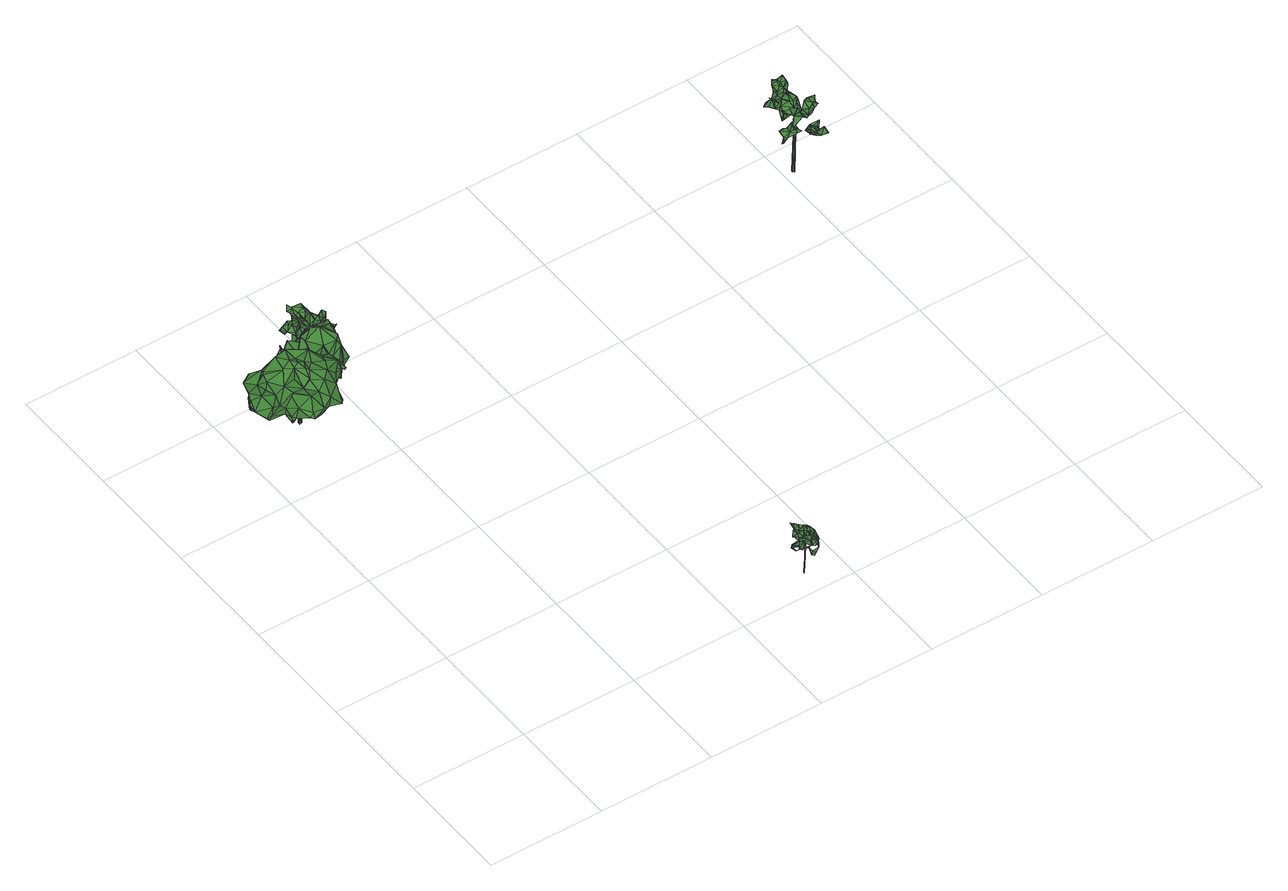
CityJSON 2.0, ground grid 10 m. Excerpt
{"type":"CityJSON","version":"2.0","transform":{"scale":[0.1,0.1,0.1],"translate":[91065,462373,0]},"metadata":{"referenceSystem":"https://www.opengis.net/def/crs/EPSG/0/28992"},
"CityObjects":{
"tree1":{"type":"SolitaryVegetationObject","attributes":{"gtid":88,"crown_width_m":7.87,"crown_median_z":5.13,"trunk_H_m":4.74,"trunk_DBH_m":0.287,"trunk_radius_m":0.144,"trunk_base_height_m":0.39,"original_gtid":"89"},"geometry":[{"type":"Solid","lod":"3","boundaries":[[[[0,1,2]],[[3,4,5]],[[3,5,6]],[[4,3,7]],[[8,9,10]],[[11,12,13]],[[14,15,16]],[[17,18,10]],[[19,20,21]],[[22,23,24]],[[25,26,27]],[[28,29,30]],[[31,32,33]],[[34,35,36]],[[6,37,14]],[[30,13,38]],[[17,39,18]],[[40,41,42]],[[40,42,43]],[[44,45,46]],[[47,48,49]],[[32,50,51]],[[52,0,53]],[[52,54,0]],[[55,5,4]],[[56,57,45]],[[48,58,49]],[[43,42,59]],[[43,59,24]],[[60,61,62]],[[35,63,64]],[[65,66,67]],[[68,39,69]],[[69,70,68]],[[29,28,71]],[[25,27,50]],[[72,26,73]],[[74,75,76]],[[77,63,78]],[[79,63,77]],[[80,62,61]],[[81,57,56]],[[78,63,35]],[[64,82,83]],[[63,82,64]],[[84,85,21]],[[59,22,24]],[[31,33,86]],[[87,61,60]],[[88,9,89]],[[4,34,36]],[[28,81,90]],[[91,81,56]],[[15,92,16]],[[93,68,94]],[[95,77,96]],[[54,97,0]],[[6,14,3]],[[63,98,82]],[[50,27,99]],[[87,100,61]],[[101,102,75]],[[25,86,103]],[[104,16,92]],[[13,105,106]],[[28,30,81]],[[81,30,107]],[[108,109,110]],[[25,111,26]],[[112,52,94]],[[7,34,4]],[[27,72,102]],[[27,102,99]],[[113,19,21]],[[114,65,67]],[[22,59,115]],[[116,39,17]],[[2,1,117]],[[118,117,119]],[[120,41,40]],[[121,78,34]],[[122,123,117]],[[74,124,125]],[[126,124,74]],[[32,31,50]],[[93,53,127]],[[128,129,130]],[[128,130,97]],[[53,2,131]],[[122,132,133]],[[98,134,82]],[[135,82,134]],[[136,137,33]],[[138,137,136]],[[108,111,109]],[[139,140,141]],[[142,116,143]],[[62,144,145]],[[80,144,62]],[[146,44,58]],[[105,147,148]],[[149,150,5]],[[72,27,26]],[[30,38,107]],[[31,86,50]],[[42,115,59]],[[63,77,98]],[[38,13,106]],[[117,113,119]],[[98,148,134]],[[118,122,117]],[[117,123,151]],[[152,95,96]],[[115,153,151]],[[49,154,47]],[[80,132,144]],[[25,103,109]],[[155,139,149]],[[156,157,73]],[[158,159,119]],[[18,160,23]],[[19,161,130]],[[54,162,138]],[[163,147,105]],[[164,165,71]],[[45,166,56]],[[29,165,30]],[[13,30,165]],[[9,167,10]],[[11,13,168]],[[73,157,169]],[[170,171,172]],[[173,75,102]],[[119,174,145]],[[120,175,93]],[[39,93,175]],[[104,74,176]],[[173,102,177]],[[68,112,94]],[[116,142,69]],[[178,37,6]],[[113,158,119]],[[70,112,68]],[[49,46,179]],[[49,179,152]],[[29,71,165]],[[180,101,75]],[[180,99,101]],[[12,114,67]],[[142,143,181]],[[180,74,182]],[[79,183,154]],[[149,139,184]],[[185,66,65]],[[21,178,6]],[[8,10,23]],[[112,54,52]],[[66,134,67]],[[136,33,32]],[[45,177,166]],[[17,167,186]],[[17,10,167]],[[187,188,185]],[[189,64,83]],[[112,162,54]],[[73,26,156]],[[50,86,25]],[[34,7,121]],[[69,39,116]],[[135,134,66]],[[190,106,179]],[[11,114,12]],[[98,95,152]],[[22,87,23]],[[4,36,55]],[[191,103,86]],[[25,109,111]],[[167,88,192]],[[186,193,181]],[[124,48,194]],[[124,126,48]],[[120,127,41]],[[93,127,120]],[[195,127,53]],[[69,142,70]],[[170,86,33]],[[16,196,14]],[[32,51,197]],[[32,197,136]],[[127,198,41]],[[127,195,198]],[[42,41,198]],[[151,153,198]],[[84,150,85]],[[9,88,167]],[[50,99,180]],[[169,72,73]],[[104,182,74]],[[99,102,101]],[[72,169,102]],[[64,189,199]],[[12,105,13]],[[169,166,177]],[[145,132,118]],[[144,132,145]],[[169,177,102]],[[77,47,79]],[[156,26,111]],[[125,176,74]],[[12,163,105]],[[6,5,84]],[[6,84,21]],[[8,23,87]],[[198,153,42]],[[140,55,141]],[[200,141,55]],[[1,130,161]],[[166,91,56]],[[173,76,75]],[[7,125,121]],[[178,21,20]],[[178,20,136]],[[129,136,20]],[[86,170,201]],[[86,201,191]],[[53,0,2]],[[60,89,87]],[[116,17,143]],[[180,75,74]],[[152,179,106]],[[152,148,98]],[[22,100,87]],[[100,22,115]],[[169,157,71]],[[194,48,77]],[[33,137,170]],[[118,119,202]],[[145,202,119]],[[145,118,202]],[[57,190,45]],[[77,48,47]],[[201,70,191]],[[154,49,96]],[[5,55,155]],[[169,71,90]],[[140,155,55]],[[170,172,201]],[[121,124,194]],[[18,39,175]],[[51,50,182]],[[50,180,182]],[[146,76,177]],[[65,114,185]],[[138,162,203]],[[81,107,190]],[[81,190,57]],[[104,51,182]],[[104,92,51]],[[121,194,77]],[[117,151,131]],[[168,108,110]],[[191,110,103]],[[38,106,190]],[[46,45,190]],[[79,96,63]],[[154,96,79]],[[64,199,36]],[[42,153,115]],[[40,23,160]],[[71,157,164]],[[156,164,157]],[[114,204,181]],[[147,134,148]],[[105,152,106]],[[43,24,23]],[[105,148,152]],[[12,67,163]],[[150,174,119]],[[205,11,110]],[[168,110,11]],[[206,14,196]],[[206,196,125]],[[113,21,150]],[[113,150,158]],[[19,130,20]],[[67,134,163]],[[186,167,193]],[[18,23,10]],[[40,43,23]],[[198,131,151]],[[195,131,198]],[[64,36,35]],[[135,207,184]],[[97,1,0]],[[66,145,184]],[[121,125,124]],[[60,208,89]],[[28,90,71]],[[103,110,109]],[[140,139,155]],[[135,66,207]],[[89,208,185]],[[14,206,3]],[[7,3,206]],[[61,133,132]],[[163,134,147]],[[190,179,46]],[[83,135,189]],[[135,83,82]],[[184,189,135]],[[177,76,173]],[[126,76,146]],[[45,44,146]],[[45,146,177]],[[38,190,107]],[[164,111,108]],[[156,111,164]],[[123,122,133]],[[117,131,2]],[[97,138,129]],[[128,97,129]],[[136,129,138]],[[97,54,138]],[[139,141,200]],[[149,5,155]],[[201,172,70]],[[93,39,68]],[[145,174,184]],[[70,142,191]],[[191,142,181]],[[112,203,162]],[[70,203,112]],[[209,210,203]],[[209,203,70]],[[96,77,63]],[[79,47,183]],[[154,183,47]],[[96,49,152]],[[165,168,13]],[[203,210,138]],[[108,168,164]],[[165,164,168]],[[104,176,125]],[[189,200,199]],[[36,200,55]],[[199,200,36]],[[53,93,94]],[[53,94,52]],[[15,14,37]],[[15,37,136]],[[158,150,159]],[[200,189,139]],[[136,37,178]],[[184,139,189]],[[84,5,150]],[[149,174,150]],[[184,174,149]],[[61,211,133]],[[76,126,74]],[[53,131,195]],[[77,78,121]],[[78,35,34]],[[46,58,44]],[[123,115,151]],[[70,172,209]],[[185,208,66]],[[172,171,209]],[[181,110,191]],[[206,125,7]],[[125,196,104]],[[16,104,196]],[[85,150,21]],[[20,130,129]],[[97,130,1]],[[119,159,150]],[[92,197,51]],[[15,197,92]],[[136,197,15]],[[100,211,61]],[[123,211,100]],[[133,211,123]],[[100,115,123]],[[117,161,113]],[[1,161,117]],[[113,161,19]],[[126,58,48]],[[49,58,46]],[[58,126,146]],[[89,185,188]],[[60,62,208]],[[8,89,9]],[[118,132,122]],[[192,88,89]],[[80,61,132]],[[184,207,66]],[[89,188,192]],[[181,143,186]],[[181,212,114]],[[193,114,212]],[[193,212,181]],[[186,143,17]],[[205,204,11]],[[114,11,204]],[[110,181,204]],[[205,110,204]],[[137,138,213]],[[40,160,120]],[[175,120,160]],[[175,160,18]],[[90,91,169]],[[169,91,166]],[[90,81,91]],[[214,193,215]],[[214,114,193]],[[87,89,8]],[[145,208,62]],[[145,66,208]],[[187,192,188]],[[192,187,167]],[[167,187,193]],[[187,215,193]],[[187,185,215]],[[214,215,185]],[[214,185,114]],[[95,98,77]],[[210,213,138]],[[209,171,213]],[[171,170,213]],[[137,213,170]],[[209,213,210]],[[216,217,218]],[[216,218,219]],[[219,218,220]],[[219,220,221]],[[220,218,222]],[[220,222,221]],[[218,217,223]],[[218,223,222]],[[222,223,224]],[[222,224,221]],[[223,217,225]],[[223,225,224]],[[224,225,226]],[[224,226,221]],[[226,225,227]],[[226,227,221]],[[225,217,228]],[[225,228,227]],[[227,228,229]],[[227,229,221]],[[228,217,230]],[[228,230,229]],[[229,230,231]],[[229,231,221]],[[230,217,232]],[[230,232,231]],[[231,232,233]],[[231,233,221]],[[232,217,234]],[[232,234,233]],[[233,234,219]],[[233,219,221]],[[234,217,216]],[[234,216,219]]]]}]},
"tree2":{"type":"SolitaryVegetationObject","attributes":{"gtid":89,"crown_width_m":3.11,"crown_median_z":5.16,"trunk_H_m":4.77,"trunk_DBH_m":0.104,"trunk_radius_m":0.0519,"trunk_base_height_m":0.39,"original_gtid":"90"},"geometry":[{"type":"MultiSurface","lod":"3","boundaries":[[[235,236,237]],[[238,239,240]],[[241,239,238]],[[242,243,244]],[[244,243,245]],[[241,238,244]],[[246,247,248]],[[249,250,251]],[[252,253,249]],[[254,255,256]],[[257,258,259]],[[247,246,260]],[[261,262,263]],[[261,263,264]],[[265,266,267]],[[254,265,268]],[[269,263,270]],[[271,265,272]],[[273,274,275]],[[276,275,274]],[[236,276,277]],[[244,278,279]],[[250,271,272]],[[280,281,282]],[[283,284,285]],[[286,283,285]],[[287,241,238]],[[288,243,242]],[[279,289,241]],[[290,280,291]],[[290,291,260]],[[292,293,294]],[[276,279,277]],[[265,254,295]],[[296,237,297]],[[298,275,299]],[[269,270,300]],[[253,267,266]],[[298,301,302]],[[243,303,245]],[[247,304,305]],[[306,307,255]],[[244,308,307]],[[309,310,300]],[[269,300,310]],[[311,270,263]],[[311,263,262]],[[312,256,313]],[[240,303,288]],[[275,301,314]],[[315,251,264]],[[262,252,311]],[[235,237,279]],[[316,248,301]],[[317,318,313]],[[242,238,288]],[[240,288,238]],[[286,319,320]],[[252,249,311]],[[321,322,323]],[[284,324,285]],[[249,266,250]],[[271,250,266]],[[325,256,312]],[[283,254,285]],[[319,286,326]],[[327,328,280]],[[329,328,327]],[[248,316,246]],[[330,312,313]],[[269,315,263]],[[272,265,268]],[[329,331,332]],[[241,298,302]],[[239,241,302]],[[306,255,333]],[[308,244,296]],[[321,289,278]],[[324,284,334]],[[335,334,284]],[[247,305,248]],[[300,270,309]],[[294,293,336]],[[337,338,322]],[[254,236,268]],[[339,292,331]],[[294,331,292]],[[254,283,236]],[[254,268,285]],[[271,266,265]],[[331,326,286]],[[313,256,317]],[[240,340,303]],[[314,341,275]],[[303,288,245]],[[325,342,286]],[[283,286,342]],[[283,342,325]],[[298,299,301]],[[237,236,277]],[[279,276,289]],[[279,278,289]],[[299,275,325]],[[289,325,275]],[[313,318,330]],[[292,319,326]],[[326,293,292]],[[336,293,326]],[[331,336,326]],[[301,248,305]],[[267,324,252]],[[235,279,276]],[[329,332,273]],[[256,255,317]],[[307,317,255]],[[280,290,327]],[[237,333,297]],[[236,333,237]],[[329,343,332]],[[321,278,287]],[[312,334,335]],[[304,301,305]],[[330,318,334]],[[330,334,312]],[[242,244,238]],[[244,241,278]],[[287,278,241]],[[301,323,302]],[[315,264,263]],[[312,335,284]],[[323,322,338]],[[296,244,237]],[[280,344,282]],[[292,339,319]],[[299,325,320]],[[325,286,320]],[[236,235,276]],[[310,309,270]],[[310,270,311]],[[344,259,257]],[[254,256,295]],[[334,295,256]],[[290,316,320]],[[319,290,320]],[[257,344,282]],[[327,290,339]],[[290,319,339]],[[311,315,310]],[[311,251,315]],[[311,249,251]],[[337,322,321]],[[296,297,333]],[[237,277,279]],[[269,310,315]],[[338,337,323]],[[316,301,345]],[[279,237,244]],[[325,283,256]],[[276,283,325]],[[273,314,280]],[[302,346,239]],[[267,250,272]],[[345,301,299]],[[273,280,328]],[[321,287,346]],[[273,275,341]],[[273,341,314]],[[306,333,237]],[[306,237,244]],[[325,289,276]],[[260,304,247]],[[321,323,298]],[[244,279,241]],[[316,290,246]],[[290,260,246]],[[244,307,306]],[[333,255,307]],[[243,288,303]],[[284,334,312]],[[304,260,314]],[[276,289,275]],[[298,275,289]],[[298,289,321]],[[268,347,343]],[[236,347,268]],[[331,286,332]],[[286,285,332]],[[332,268,343]],[[332,347,273]],[[343,347,332]],[[267,252,261]],[[296,333,307]],[[296,307,308]],[[260,291,314]],[[236,283,276]],[[298,323,301]],[[314,301,304]],[[268,265,267]],[[267,272,268]],[[339,331,327]],[[295,348,265]],[[318,317,348]],[[298,301,275]],[[332,285,268]],[[314,291,280]],[[318,295,334]],[[273,328,329]],[[323,337,346]],[[323,346,302]],[[239,287,238]],[[238,244,245]],[[287,239,346]],[[267,261,264]],[[289,298,241]],[[337,321,346]],[[336,331,294]],[[327,331,329]],[[334,256,312]],[[264,250,267]],[[264,251,250]],[[276,274,236]],[[347,236,274]],[[347,274,273]],[[266,249,253]],[[320,345,299]],[[320,316,345]],[[253,324,267]],[[252,324,253]],[[318,348,295]],[[265,255,254]],[[262,261,252]],[[265,348,255]],[[317,255,348]],[[238,245,288]],[[349,350,351]],[[350,352,351]],[[351,352,353]],[[353,352,354]],[[353,354,351]],[[352,350,354]],[[354,350,355]],[[354,355,351]],[[350,356,355]],[[355,350,351]]]}]},
"tree3":{"type":"SolitaryVegetationObject","attributes":{"gtid":107,"crown_width_m":2.75,"crown_median_z":4.05,"trunk_H_m":3.71,"trunk_DBH_m":0.0762,"trunk_radius_m":0.0381,"trunk_base_height_m":0.34,"original_gtid":"108"},"geometry":[{"type":"MultiSurface","lod":"3","boundaries":[[[357,358,359]],[[360,361,362]],[[363,358,357]],[[364,365,366]],[[367,368,369]],[[370,371,372]],[[373,374,375]],[[376,377,378]],[[364,379,380]],[[381,377,376]],[[370,382,383]],[[384,385,386]],[[387,388,389]],[[390,382,391]],[[369,377,392]],[[393,394,395]],[[385,371,396]],[[385,396,397]],[[392,381,376]],[[391,398,390]],[[363,399,400]],[[401,402,403]],[[373,404,405]],[[390,398,389]],[[392,393,369]],[[368,406,407]],[[408,400,399]],[[397,364,409]],[[397,409,357]],[[398,382,389]],[[392,410,411]],[[369,365,377]],[[359,358,412]],[[413,400,408]],[[414,415,416]],[[405,396,385]],[[378,377,369]],[[361,417,362]],[[367,379,366]],[[374,375,387]],[[418,402,401]],[[373,384,412]],[[408,409,413]],[[389,382,390]],[[392,419,410]],[[403,418,401]],[[413,409,363]],[[420,421,360]],[[358,422,412]],[[423,402,418]],[[403,402,418]],[[379,397,396]],[[379,396,371]],[[399,424,408]],[[364,366,379]],[[404,373,412]],[[425,426,427]],[[383,396,379]],[[409,399,363]],[[383,367,407]],[[383,379,367]],[[416,428,362]],[[426,423,429]],[[423,427,429]],[[392,411,419]],[[430,419,411]],[[364,424,409]],[[381,424,364]],[[426,425,423]],[[400,413,363]],[[359,412,386]],[[370,383,371]],[[431,424,381]],[[360,417,361]],[[424,399,409]],[[376,395,392]],[[406,383,407]],[[432,407,383]],[[364,397,379]],[[383,432,388]],[[357,409,363]],[[424,399,431]],[[378,393,376]],[[404,359,433]],[[401,418,434]],[[410,419,411]],[[412,384,386]],[[379,406,367]],[[379,367,380]],[[408,435,433]],[[424,365,364]],[[364,379,435]],[[408,433,409]],[[396,435,379]],[[389,372,387]],[[409,433,357]],[[409,357,422]],[[388,432,382]],[[367,366,369]],[[368,407,367]],[[424,364,408]],[[435,408,364]],[[429,427,426]],[[369,365,380]],[[375,384,373]],[[374,384,375]],[[382,432,383]],[[422,434,436]],[[370,372,389]],[[357,433,397]],[[366,365,369]],[[368,367,406]],[[371,385,374]],[[396,433,435]],[[405,433,396]],[[394,393,392]],[[367,369,380]],[[359,386,433]],[[359,433,357]],[[430,395,394]],[[387,375,372]],[[387,372,388]],[[437,434,422]],[[360,362,417]],[[434,437,436]],[[422,436,437]],[[422,437,412]],[[427,423,425]],[[404,412,359]],[[422,359,412]],[[389,388,382]],[[379,371,383]],[[379,383,406]],[[387,372,374]],[[371,374,372]],[[416,362,417]],[[392,377,365]],[[365,424,381]],[[365,381,392]],[[381,410,392]],[[392,395,394]],[[398,391,382]],[[389,382,370]],[[385,388,372]],[[405,385,372]],[[371,388,385]],[[371,383,388]],[[371,396,383]],[[422,357,359]],[[373,405,374]],[[372,374,405]],[[375,374,372]],[[395,376,393]],[[404,386,405]],[[433,405,386]],[[433,386,404]],[[381,365,377]],[[409,358,363]],[[409,422,358]],[[384,374,385]],[[380,365,364]],[[381,364,365]],[[385,397,433]],[[385,433,386]],[[369,393,378]],[[438,439,440]],[[440,438,441]]]}]},
"tree4":{"type":"SolitaryVegetationObject","attributes":{"gtid":91,"crown_width_m":3.81,"crown_median_z":6.34,"trunk_H_m":6.15,"trunk_DBH_m":0.155,"trunk_radius_m":0.0776,"trunk_base_height_m":0.19,"original_gtid":"92"},"geometry":[{"type":"MultiSurface","lod":"3","boundaries":[[[442,443,444]],[[445,446,447]],[[442,444,448]],[[444,449,450]],[[451,452,453]],[[454,455,456]],[[457,458,459]],[[460,461,462]],[[463,464,465]],[[466,467,468]],[[469,470,455]],[[471,448,472]],[[473,474,475]],[[476,477,478]],[[479,480,481]],[[482,483,484]],[[442,450,485]],[[486,463,465]],[[487,488,462]],[[489,456,490]],[[491,492,480]],[[493,494,495]],[[496,497,498]],[[499,500,491]],[[451,462,452]],[[493,501,502]],[[503,504,452]],[[455,470,456]],[[464,505,465]],[[506,507,459]],[[479,491,480]],[[506,458,508]],[[459,458,506]],[[497,509,498]],[[510,511,512]],[[472,448,444]],[[513,511,514]],[[478,505,476]],[[465,505,486]],[[515,493,494]],[[485,449,443]],[[456,489,454]],[[476,516,453]],[[517,516,476]],[[488,518,519]],[[444,520,449]],[[521,522,523]],[[455,454,469]],[[490,470,524]],[[525,526,499]],[[513,474,503]],[[501,503,474]],[[527,528,529]],[[530,531,532]],[[533,532,531]],[[534,501,493]],[[483,535,525]],[[447,536,493]],[[534,493,536]],[[456,470,490]],[[537,490,538]],[[485,443,539]],[[539,443,522]],[[532,540,530]],[[541,482,484]],[[542,516,543]],[[542,543,451]],[[444,450,471]],[[453,516,542]],[[451,453,542]],[[493,544,501]],[[493,501,445]],[[517,476,505]],[[545,539,522]],[[472,444,471]],[[546,547,548]],[[546,541,549]],[[547,550,548]],[[551,463,486]],[[552,553,506]],[[473,475,534]],[[473,534,446]],[[540,533,532]],[[550,492,499]],[[503,452,519]],[[532,554,530]],[[483,555,484]],[[556,514,513]],[[499,557,546]],[[497,489,509]],[[490,524,538]],[[546,548,550]],[[505,551,486]],[[558,458,459]],[[531,559,533]],[[560,518,488]],[[552,518,560]],[[561,562,451]],[[527,529,520]],[[509,496,498]],[[500,558,459]],[[452,561,477]],[[537,524,470]],[[469,537,470]],[[489,537,509]],[[446,536,447]],[[534,536,446]],[[500,499,492]],[[506,553,507]],[[503,534,474]],[[563,564,565]],[[508,466,565]],[[566,507,553]],[[554,533,567]],[[503,502,501]],[[503,501,534]],[[453,477,476]],[[553,558,566]],[[502,568,493]],[[482,535,483]],[[459,507,569]],[[544,568,463]],[[520,529,521]],[[544,463,551]],[[516,517,505]],[[570,459,569]],[[540,567,533]],[[505,478,551]],[[485,450,449]],[[491,500,492]],[[522,521,530]],[[531,530,521]],[[529,531,521]],[[529,559,531]],[[546,499,541]],[[463,561,464]],[[452,462,488]],[[444,528,527]],[[453,452,477]],[[444,527,520]],[[475,571,467]],[[446,445,473]],[[541,500,482]],[[484,555,541]],[[525,566,526]],[[519,518,572]],[[471,450,442]],[[519,572,512]],[[444,443,528]],[[442,545,443]],[[443,545,523]],[[443,523,528]],[[545,442,485]],[[545,485,539]],[[500,526,558]],[[506,512,552]],[[480,573,481]],[[475,466,571]],[[571,466,510]],[[454,497,469]],[[501,474,473]],[[554,522,530]],[[554,545,522]],[[535,482,500]],[[535,500,459]],[[558,526,566]],[[531,567,529]],[[531,529,554]],[[531,554,567]],[[528,554,529]],[[525,535,566]],[[474,534,475]],[[448,471,442]],[[563,467,571]],[[464,561,543]],[[451,543,561]],[[560,458,552]],[[561,551,478]],[[561,544,551]],[[557,547,546]],[[478,477,561]],[[503,574,513]],[[519,574,503]],[[479,547,557]],[[443,449,523]],[[443,523,522]],[[487,560,488]],[[491,557,499]],[[487,508,560]],[[519,452,488]],[[491,479,557]],[[496,575,497]],[[480,550,573]],[[454,489,575]],[[575,489,497]],[[463,568,562]],[[561,463,562]],[[466,468,565]],[[469,509,489]],[[469,489,537]],[[552,558,553]],[[567,533,559]],[[503,474,576]],[[519,512,511]],[[561,452,504]],[[510,466,511]],[[571,510,563]],[[512,565,510]],[[500,541,499]],[[506,565,512]],[[563,510,564]],[[547,573,550]],[[538,524,537]],[[576,462,503]],[[576,487,462]],[[506,508,565]],[[475,467,474]],[[576,508,487]],[[474,508,576]],[[513,577,556]],[[507,566,570]],[[480,492,550]],[[479,573,547]],[[552,458,558]],[[560,508,458]],[[508,474,466]],[[467,466,474]],[[501,578,503]],[[501,473,445]],[[454,575,497]],[[469,497,496]],[[459,570,566]],[[535,459,566]],[[507,570,569]],[[490,537,489]],[[483,525,555]],[[549,555,525]],[[541,555,549]],[[466,475,474]],[[511,466,474]],[[511,474,513]],[[550,499,546]],[[447,493,445]],[[544,493,568]],[[516,505,543]],[[513,574,511]],[[519,511,574]],[[464,543,505]],[[499,546,549]],[[499,549,525]],[[499,526,500]],[[578,504,503]],[[578,561,504]],[[469,496,509]],[[518,552,572]],[[512,572,552]],[[502,562,568]],[[544,578,501]],[[567,559,529]],[[532,533,554]],[[462,451,579]],[[462,579,460]],[[462,461,579]],[[462,579,503]],[[502,503,579]],[[460,579,461]],[[561,578,544]],[[562,579,451]],[[562,502,579]],[[565,468,563]],[[467,563,468]],[[479,481,573]],[[520,523,449]],[[565,564,510]],[[521,523,520]],[[554,523,545]],[[554,528,523]],[[580,581,582]],[[580,582,583]],[[581,584,585]],[[581,585,582]],[[585,584,586]],[[585,586,582]],[[582,586,587]],[[582,587,583]],[[586,584,588]],[[586,588,587]],[[588,584,589]],[[588,589,587]],[[587,589,583]],[[589,584,583]],[[584,590,583]],[[583,590,580]],[[590,584,580]],[[584,581,580]]]}]}
},
"vertices":[
[80,377,80],[88,366,70],[91,370,72],[56,336,71],[56,328,59],[67,337,60],[61,340,75],[48,332,66],[83,387,34],[80,386,29],[82,394,38],[40,378,39],[44,372,39],[35,374,36],[47,343,81],[48,351,82],[45,345,82],[68,395,42],[80,389,49],[77,352,68],[67,355,74],[75,346,72],[97,378,44],[92,388,45],[104,391,45],[28,375,66],[18,380,63],[24,372,70],[18,381,37],[22,382,37],[22,374,32],[46,372,79],[44,369,82],[50,372,77],[49,326,53],[44,331,41],[55,329,49],[53,349,80],[23,369,31],[71,395,55],[94,393,59],[98,392,65],[102,388,54],[100,391,52],[12,348,45],[10,361,43],[15,349,41],[26,336,49],[25,342,54],[25,343,47],[35,370,79],[40,359,82],[75,382,77],[82,380,76],[67,376,73],[65,326,49],[10,367,44],[10,364,42],[15,347,47],[105,391,45],[82,373,40],[89,364,42],[81,366,38],[41,333,42],[53,336,36],[55,365,44],[66,359,37],[51,365,39],[69,386,62],[65,397,58],[63,381,57],[21,383,40],[10,376,61],[17,378,58],[27,347,71],[18,357,73],[22,351,62],[36,341,48],[44,334,45],[29,334,48],[85,356,40],[14,373,34],[51,344,36],[53,343,34],[70,342,65],[73,346,66],[43,375,69],[89,379,42],[76,384,29],[78,381,32],[20,378,37],[12,370,47],[43,352,83],[82,393,66],[73,386,68],[36,346,47],[32,338,46],[77,368,69],[45,346,42],[22,367,73],[95,374,46],[19,363,75],[15,365,65],[41,380,59],[39,351,80],[39,359,41],[28,362,34],[20,370,31],[33,385,49],[28,379,57],[37,383,51],[25,380,58],[67,383,72],[80,351,65],[55,376,44],[98,379,48],[65,396,45],[90,363,66],[90,360,53],[83,351,60],[89,395,62],[46,339,57],[96,361,52],[96,366,51],[33,344,64],[39,339,69],[20,342,59],[88,386,68],[75,359,68],[68,358,72],[76,359,68],[92,374,69],[89,361,44],[90,364,45],[51,357,34],[54,352,44],[58,360,82],[54,362,71],[64,363,69],[68,336,47],[69,331,47],[68,331,47],[54,389,54],[63,394,42],[85,356,41],[75,359,48],[20,351,50],[49,359,32],[41,356,40],[67,345,55],[79,347,60],[93,374,59],[33,350,44],[99,385,54],[24,332,47],[68,335,52],[22,380,57],[26,380,49],[83,347,59],[82,347,58],[86,382,53],[79,358,65],[67,377,72],[49,363,36],[29,385,47],[25,382,39],[12,369,47],[71,390,36],[38,379,39],[13,373,51],[50,369,68],[54,369,62],[55,371,59],[17,357,65],[70,351,59],[78,390,53],[38,350,70],[17,362,55],[65,348,76],[22,352,43],[33,357,77],[50,388,50],[33,357,78],[25,332,47],[70,348,45],[68,369,37],[60,392,38],[66,386,40],[73,380,43],[63,342,47],[18,362,43],[49,385,59],[74,385,33],[64,386,40],[32,347,61],[90,385,68],[45,340,75],[46,360,79],[97,387,66],[59,337,50],[66,332,48],[54,376,57],[83,362,58],[71,377,65],[50,378,49],[40,378,51],[45,340,74],[62,356,49],[70,368,37],[57,370,59],[73,371,58],[94,372,47],[60,382,52],[60,363,65],[58,375,46],[72,379,45],[55,365,4],[54,365,4],[55,366,4],[57,364,51],[57,365,51],[55,365,51],[56,366,51],[54,367,4],[55,366,51],[53,366,4],[54,366,51],[54,365,51],[53,365,4],[54,364,51],[53,364,4],[55,363,51],[54,364,4],[56,363,51],[55,364,4],
[89,397,52],[86,397,50],[91,394,48],[102,396,49],[102,399,55],[107,397,51],[98,399,52],[104,396,48],[105,395,48],[99,394,46],[104,395,48],[81,416,68],[88,410,69],[89,414,69],[73,401,34],[72,398,39],[67,400,41],[68,407,38],[73,401,35],[82,401,47],[87,398,40],[88,404,42],[78,409,74],[75,412,77],[73,409,74],[84,410,66],[67,405,39],[67,410,41],[64,405,43],[68,402,42],[81,399,39],[75,399,36],[73,403,42],[79,398,46],[62,401,41],[60,403,41],[76,397,37],[77,396,38],[81,404,57],[86,404,53],[90,404,55],[89,400,53],[89,398,51],[97,398,53],[92,396,51],[79,401,66],[80,394,67],[77,406,72],[85,404,50],[79,411,45],[79,403,48],[79,406,57],[99,397,55],[106,396,49],[90,402,54],[78,409,61],[84,407,63],[70,410,59],[66,409,58],[66,407,59],[86,402,40],[94,393,43],[90,390,44],[94,403,58],[91,409,55],[59,402,41],[93,408,63],[96,402,59],[109,396,51],[88,406,67],[90,408,67],[93,393,43],[94,396,39],[95,396,39],[59,402,40],[61,401,41],[67,404,39],[88,411,42],[91,410,37],[85,403,64],[64,401,41],[86,413,65],[89,401,35],[87,407,39],[76,413,59],[88,410,57],[96,399,60],[96,394,65],[96,401,63],[77,408,39],[88,407,51],[72,408,57],[76,407,60],[79,405,57],[76,402,56],[91,411,37],[71,406,56],[76,402,53],[88,392,44],[85,409,41],[81,415,46],[68,405,56],[101,399,66],[99,401,67],[74,409,59],[111,395,51],[84,408,63],[86,404,52],[75,398,52],[75,408,72],[90,413,59],[101,399,57],[82,403,50],[86,401,40],[85,405,4],[84,405,4],[85,403,52],[84,406,4],[85,404,52],[84,404,52],[84,403,52],[83,405,4],
[274,15,43],[277,12,40],[276,17,42],[277,27,25],[277,33,25],[280,32,23],[274,10,42],[268,16,42],[264,15,42],[265,18,43],[263,19,44],[260,21,45],[261,16,44],[269,27,41],[271,24,43],[273,27,43],[277,25,42],[275,26,43],[276,27,43],[259,13,43],[261,15,44],[256,14,44],[268,19,42],[266,18,43],[264,13,43],[266,29,43],[266,24,42],[277,25,43],[273,23,42],[275,21,42],[273,28,44],[270,27,41],[271,30,44],[268,32,44],[266,34,45],[259,12,42],[256,17,42],[256,17,39],[255,17,39],[270,20,41],[272,18,42],[268,32,45],[269,9,40],[271,8,40],[273,10,31],[268,9,31],[270,8,30],[276,21,41],[273,22,41],[265,22,45],[262,25,40],[271,14,41],[272,14,42],[262,12,37],[261,14,37],[279,21,41],[272,8,40],[286,32,24],[286,33,24],[284,34,24],[280,32,24],[271,12,31],[260,14,37],[272,26,26],[277,25,25],[277,15,37],[270,15,32],[270,14,41],[273,18,30],[270,18,31],[271,18,31],[278,31,19],[265,20,30],[258,15,36],[267,9,41],[265,29,42],[273,18,42],[277,13,31],[271,18,41],[281,19,35],[279,19,34],[269,20,3],[269,21,3],[270,19,40],[269,19,40],
[512,350,61],[516,352,56],[510,354,58],[496,393,66],[496,390,64],[493,391,65],[508,356,62],[513,352,55],[510,351,61],[511,391,75],[513,389,72],[517,394,74],[507,381,43],[505,383,42],[500,381,44],[506,376,68],[514,377,63],[506,371,64],[508,382,77],[508,382,76],[511,386,74],[505,398,75],[510,399,76],[508,401,76],[505,382,60],[504,382,60],[507,380,57],[508,378,41],[503,378,39],[509,351,61],[507,354,61],[499,389,64],[505,386,63],[502,384,62],[516,400,77],[514,396,75],[512,398,75],[523,369,73],[520,373,74],[526,372,74],[507,364,72],[508,360,70],[508,356,73],[515,348,57],[508,402,76],[514,383,66],[517,383,69],[506,375,44],[500,375,42],[518,369,73],[515,370,76],[498,388,73],[499,380,75],[496,388,75],[513,374,44],[511,376,45],[512,369,47],[516,365,71],[511,367,71],[502,390,68],[504,389,72],[507,388,68],[508,391,72],[511,400,76],[512,374,59],[506,369,56],[512,379,63],[510,371,44],[507,381,57],[512,385,62],[515,383,59],[509,391,62],[512,394,59],[499,380,74],[516,399,78],[516,400,78],[517,381,68],[515,386,67],[511,356,54],[518,357,52],[520,354,52],[516,354,54],[499,374,37],[513,363,68],[511,365,68],[511,357,54],[514,356,55],[514,362,49],[522,361,50],[516,362,49],[522,363,51],[520,365,51],[499,385,64],[511,364,68],[496,389,65],[502,373,42],[498,374,37],[521,347,57],[525,365,54],[511,359,72],[516,395,76],[512,397,75],[504,394,72],[521,353,59],[519,362,73],[522,366,74],[522,362,75],[515,361,69],[520,366,74],[508,400,74],[516,376,63],[514,371,60],[518,358,52],[509,358,71],[510,395,59],[519,365,73],[514,371,62],[513,366,49],[515,380,67],[510,395,74],[506,392,72],[503,380,54],[507,380,56],[509,379,57],[512,368,62],[517,366,53],[504,394,73],[503,368,57],[503,367,57],[502,380,54],[514,381,65],[524,369,74],[512,385,64],[511,380,48],[512,385,65],[507,395,61],[506,393,72],[509,388,73],[511,375,63],[510,375,2],[511,376,63],[510,375,63],[509,375,2],[510,376,2],[509,376,2],[510,376,63],[508,376,2],[508,375,2],[509,374,2]
]}
